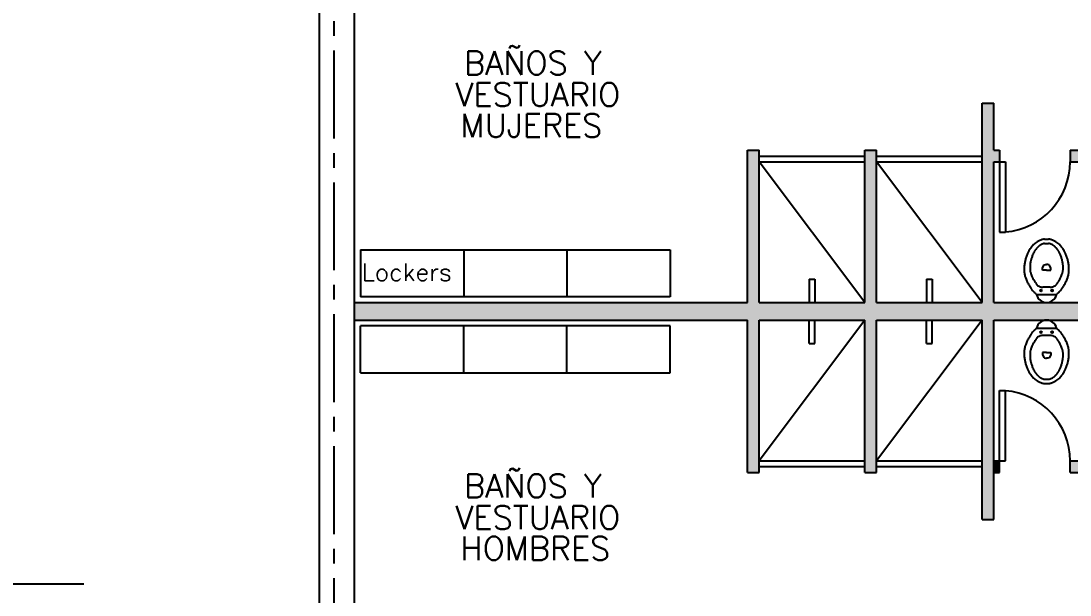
# Model space of a CAD drawing. Header units: metres. Extents: x 95 to 486, y 2972 to 3465.
# Drawn here: x 168.53 to 177.48, y 3414.63 to 3419.53 of the extents above; entities that cross this region are included whole.
import ezdxf

# ---------------------------------------------------------------- set-up
doc = ezdxf.new("R2010")
doc.units = ezdxf.units.M
doc.linetypes.add('CENTER2', pattern=[1.125, 0.75, -0.125, 0.125, -0.125])
doc.linetypes.add('DASHDOT2', pattern=[0.5, 0.25, -0.125, 0, -0.125])
for name, color, linetype in [('0_LINEAS-MEDIANERAS', 1, 'DASHDOT2'), ('0_MUROS', 7, 'Continuous'), ('0_PUERTAS-VENTANAS', 3, 'Continuous'), ('0_SANITARIOS', 1, 'Continuous'), ('C_COTAS', 5, 'Continuous'), ('E_EQUIPAMIENTO', 1, 'Continuous'), ('T_TEXTOS', 3, 'Continuous'), ('T_TEXTOS-EQUIPAMIENTO', 5, 'Continuous')]:
    doc.layers.add(name, color=color, linetype=linetype)
doc.styles.add('ROMANS', font='romans.shx', dxfattribs={"width": 0.8, "height": 0.15})

msp = doc.modelspace()

# ---------------------------------------------------------------- hatches: boundary and pattern name
at = {"layer": '0_MUROS'}
for points in [[(180.8786, 3418.8245), (180.7286, 3418.8245), (180.7286, 3418.4245), (180.4786, 3418.4245), (180.4786, 3418.3245), (180.7286, 3418.3245), (180.7286, 3417.1245), (179.8286, 3417.1245), (179.8286, 3418.3245), (179.8786, 3418.3245), (179.8786, 3418.4245), (179.4786, 3418.4245), (179.4786, 3418.3245), (179.7286, 3418.3245), (179.7286, 3417.1245), (178.8286, 3417.1245), (178.8286, 3418.3245), (178.8786, 3418.3245), (178.8786, 3418.4245), (178.4786, 3418.4245), (178.4786, 3418.3245), (178.7286, 3418.3245), (178.7286, 3417.1245), (177.8286, 3417.1245), (177.8286, 3418.3245), (177.8786, 3418.3245), (177.8786, 3418.4245), (177.4786, 3418.4245), (177.4786, 3418.3245), (177.7286, 3418.3245), (177.7286, 3417.1245), (176.8286, 3417.1245), (176.8286, 3418.3245), (176.8786, 3418.3245), (176.8786, 3418.4245), (176.8286, 3418.4245), (176.8286, 3418.8245), (176.7286, 3418.8245), (176.7286, 3417.1245), (175.8286, 3417.1245), (175.8286, 3418.4245), (175.7286, 3418.4245), (175.7286, 3417.1245), (174.8286, 3417.1245), (174.8286, 3418.4245), (174.7286, 3418.4245), (174.7286, 3417.1245), (171.3786, 3417.1245), (171.3786, 3416.9745), (174.7286, 3416.9745), (174.7286, 3415.6745), (174.8286, 3415.6745), (174.8286, 3416.9745), (175.7286, 3416.9745), (175.7286, 3415.6745), (175.8286, 3415.6745), (175.8286, 3416.9745), (176.7286, 3416.9745), (176.7286, 3415.2745), (176.8286, 3415.2745), (176.8286, 3416.9745), (177.7286, 3416.9745), (177.7286, 3415.7745), (177.4786, 3415.7745), (177.4786, 3415.6745), (177.8786, 3415.6745), (177.8786, 3415.7745), (177.8286, 3415.7745), (177.8286, 3416.9745), (178.7286, 3416.9745), (178.7286, 3415.7745), (178.4786, 3415.7745), (178.4786, 3415.6745), (178.8786, 3415.6745), (178.8786, 3415.7745), (178.8286, 3415.7745), (178.8286, 3416.9745), (179.7286, 3416.9745), (179.7286, 3415.7745), (179.4786, 3415.7745), (179.4786, 3415.6745), (179.8786, 3415.6745), (179.8786, 3415.7745), (179.8286, 3415.7745), (179.8286, 3416.9745), (180.7286, 3416.9745), (180.7286, 3415.7745), (180.4786, 3415.7745), (180.4786, 3415.6745), (180.7286, 3415.6745), (180.7286, 3415.2745), (180.8786, 3415.2745)], [(176.8786, 3415.7745), (176.8286, 3415.7745), (176.8286, 3415.6745), (176.8786, 3415.6745)]]:
    msp.add_hatch(color=256, dxfattribs=at).paths.add_polyline_path(points)

# ---------------------------------------------------------------- linework, layer by layer
at = {"layer": '0_LINEAS-MEDIANERAS', "linetype": 'CENTER2'}
msp.add_line((171.2036, 3409.5245), (171.2036, 3429.9145), dxfattribs=at)
at = {"layer": '0_MUROS'}
for p, q in [((171.0786, 3409.5745), (171.0786, 3430.0645)), ((171.3786, 3409.5745), (171.3786, 3429.7645)), ((176.7286, 3418.8245), (176.8286, 3418.8245)), ((176.7286, 3417.1245), (176.7286, 3418.8245)), ((176.8286, 3418.4245), (176.8286, 3418.8245)), ((174.7286, 3418.4245), (174.8286, 3418.4245)), ((174.7286, 3417.1245), (174.7286, 3418.4245)), ((174.8286, 3417.1245), (174.8286, 3418.4245)), ((175.7286, 3417.1245), (175.7286, 3418.4245)), ((175.7286, 3418.4245), (175.8286, 3418.4245)), ((175.8286, 3417.1245), (175.8286, 3418.4245)), ((176.8286, 3418.4245), (176.8786, 3418.4245)), ((176.8786, 3418.4245), (176.8786, 3418.3245)), ((177.4786, 3418.4245), (177.4786, 3418.3245)), ((177.4786, 3418.4245), (177.8786, 3418.4245)), ((176.8286, 3417.1245), (176.8286, 3418.3245)), ((176.8286, 3418.3245), (176.8786, 3418.3245)), ((177.4786, 3418.3245), (177.7286, 3418.3245)), ((171.3786, 3417.1245), (174.7286, 3417.1245)), ((174.8286, 3417.1245), (175.7286, 3417.1245)), ((175.8286, 3417.1245), (176.7286, 3417.1245)), ((176.8286, 3417.1245), (177.7286, 3417.1245)), ((171.3786, 3416.9745), (174.7286, 3416.9745)), ((174.7286, 3415.6745), (174.7286, 3416.9745)), ((174.8286, 3415.6745), (174.8286, 3416.9745)), ((174.8286, 3416.9745), (175.7286, 3416.9745)), ((175.7286, 3415.6745), (175.7286, 3416.9745)), ((175.8286, 3415.6745), (175.8286, 3416.9745)), ((175.8286, 3416.9745), (176.7286, 3416.9745)), ((176.7286, 3415.2745), (176.7286, 3416.9745)), ((176.8286, 3415.2745), (176.8286, 3416.9745)), ((176.8286, 3416.9745), (177.7286, 3416.9745)), ((176.8286, 3415.7745), (176.8786, 3415.7745)), ((176.8786, 3415.6745), (176.8786, 3415.7745)), ((177.4786, 3415.6745), (177.4786, 3415.7745)), ((177.4786, 3415.7745), (177.7286, 3415.7745)), ((174.7286, 3415.6745), (174.8286, 3415.6745)), ((175.7286, 3415.6745), (175.8286, 3415.6745)), ((176.8286, 3415.6745), (176.8786, 3415.6745)), ((177.4786, 3415.6745), (177.8786, 3415.6745)), ((176.7286, 3415.2745), (176.8286, 3415.2745))]:
    msp.add_line(p, q, dxfattribs=at)
at = {"layer": '0_PUERTAS-VENTANAS'}
for p, q in [((176.8786, 3418.3245), (176.8786, 3417.7245)), ((176.8786, 3418.3245), (176.9286, 3418.3245)), ((176.9286, 3418.3245), (176.9286, 3417.7245)), ((176.8786, 3417.7245), (176.9286, 3417.7245)), ((176.8786, 3415.7745), (176.8786, 3416.3745)), ((176.8786, 3416.3745), (176.9286, 3416.3745)), ((176.9286, 3415.7745), (176.9286, 3416.3745)), ((176.8786, 3415.7745), (176.9286, 3415.7745))]:
    msp.add_line(p, q, dxfattribs=at)
at = {"layer": '0_PUERTAS-VENTANAS', "color": 5}
for centre, start, end in [((176.8786, 3418.3245), 274.76364, 0), ((176.8786, 3415.7745), 0, 85.23636)]:
    msp.add_arc(centre, 0.6, start, end, dxfattribs=at)
at = {"layer": '0_SANITARIOS', "color": 2}
for p, q in [((174.8286, 3418.3745), (175.7286, 3418.3745)), ((175.8286, 3418.3745), (176.7286, 3418.3745)), ((174.8286, 3418.3245), (175.7286, 3418.3245)), ((175.8286, 3418.3245), (176.7286, 3418.3245)), ((177.2608, 3417.6645), (177.2786, 3417.6645)), ((177.261, 3417.6287), (177.2786, 3417.6287)), ((177.2786, 3417.6645), (177.2964, 3417.6645)), ((177.2786, 3417.6287), (177.2962, 3417.6287)), ((177.2432, 3417.4211), (177.2573, 3417.4457)), ((177.2573, 3417.4457), (177.2692, 3417.4497)), ((177.2692, 3417.4497), (177.2786, 3417.4497)), ((177.288, 3417.4497), (177.2786, 3417.4497)), ((177.2999, 3417.4457), (177.288, 3417.4497)), ((177.314, 3417.4211), (177.2999, 3417.4457)), ((177.2432, 3417.3993), (177.2432, 3417.4211)), ((177.2786, 3417.3993), (177.2432, 3417.3993)), ((177.2786, 3417.3993), (177.314, 3417.3993)), ((177.314, 3417.3993), (177.314, 3417.4211)), ((177.1938, 3417.1938), (177.3634, 3417.1938)), ((177.2786, 3417.2555), (177.2476, 3417.2555)), ((177.3096, 3417.2555), (177.2786, 3417.2555)), ((177.1938, 3416.9051), (177.3634, 3416.9051)), ((177.2786, 3416.8434), (177.2476, 3416.8434)), ((177.3096, 3416.8434), (177.2786, 3416.8434)), ((177.2432, 3416.6996), (177.2432, 3416.6778)), ((177.2786, 3416.6996), (177.2432, 3416.6996)), ((177.2432, 3416.6778), (177.2573, 3416.6533)), ((177.2573, 3416.6533), (177.2692, 3416.6492)), ((177.2692, 3416.6492), (177.2786, 3416.6492)), ((177.2786, 3416.6996), (177.314, 3416.6996)), ((177.288, 3416.6492), (177.2786, 3416.6492)), ((177.2999, 3416.6533), (177.288, 3416.6492)), ((177.314, 3416.6778), (177.2999, 3416.6533)), ((177.314, 3416.6996), (177.314, 3416.6778)), ((177.261, 3416.4702), (177.2786, 3416.4702)), ((177.2786, 3416.4702), (177.2962, 3416.4702)), ((177.2608, 3416.4345), (177.2786, 3416.4345)), ((177.2786, 3416.4345), (177.2964, 3416.4345)), ((174.8286, 3415.7745), (175.7286, 3415.7745)), ((175.8286, 3415.7745), (176.7286, 3415.7745)), ((174.8286, 3415.7245), (175.7286, 3415.7245)), ((175.8286, 3415.7245), (176.7286, 3415.7245))]:
    msp.add_line(p, q, dxfattribs=at)
at = {"layer": '0_SANITARIOS', "color": 5}
for p, q in [((175.7286, 3417.1245), (174.8286, 3418.3245)), ((176.7286, 3417.1245), (175.8286, 3418.3245)), ((175.7286, 3416.9745), (174.8286, 3415.7745)), ((176.7286, 3416.9745), (175.8286, 3415.7745))]:
    msp.add_line(p, q, dxfattribs=at)
at = {"layer": '0_SANITARIOS'}
for p, q in [((175.2536, 3417.3245), (175.2536, 3417.1245)), ((175.2536, 3417.3245), (175.3036, 3417.3245)), ((175.3036, 3417.3245), (175.3036, 3417.1245)), ((176.2536, 3417.3245), (176.2536, 3417.1245)), ((176.2536, 3417.3245), (176.3036, 3417.3245)), ((176.3036, 3417.3245), (176.3036, 3417.1245)), ((175.2536, 3416.7745), (175.2536, 3416.9745)), ((175.3036, 3416.7745), (175.3036, 3416.9745)), ((176.2536, 3416.7745), (176.2536, 3416.9745)), ((176.3036, 3416.7745), (176.3036, 3416.9745)), ((175.2536, 3416.7745), (175.3036, 3416.7745)), ((176.2536, 3416.7745), (176.3036, 3416.7745))]:
    msp.add_line(p, q, dxfattribs=at)
at = {"layer": '0_SANITARIOS', "color": 2}
for centre in [(177.2314, 3417.2271), (177.3258, 3417.2271), (177.2314, 3416.8718), (177.3258, 3416.8718)]:
    msp.add_circle(centre, 0.00738, dxfattribs=at)
for centre, radius, start, end in [((177.3154, 3417.4696), 0.2091, 134.59721, 139.29071), ((177.3357, 3417.4489), 0.2381, 130.19872, 134.59721), ((177.2579, 3417.5411), 0.1175, 120.0689, 130.19872), ((177.2923, 3417.4816), 0.1862, 112.0252, 120.0689), ((177.3052, 3417.4496), 0.2207, 104.98625, 112.0252), ((177.2538, 3417.5655), 0.0567, 116.04705, 121.71764), ((177.3734, 3417.3209), 0.3289, 113.69421, 116.04705), ((177.314, 3417.4562), 0.1811, 108.53, 113.69421), ((177.2608, 3417.6156), 0.0489, 90, 104.98625), ((177.261, 3417.6145), 0.0142, 90, 108.53), ((177.2962, 3417.6145), 0.0142, 71.47, 90), ((177.2964, 3417.6156), 0.0489, 75.01375, 90), ((177.2432, 3417.4562), 0.1811, 66.30579, 71.47), ((177.252, 3417.4496), 0.2207, 67.9748, 75.01375), ((177.1838, 3417.3209), 0.3289, 63.95295, 66.30579), ((177.3033, 3417.5655), 0.0567, 58.28236, 63.95295), ((177.2649, 3417.4816), 0.1862, 59.9311, 67.9748), ((177.2993, 3417.5411), 0.1175, 49.80128, 59.9311), ((177.2215, 3417.4489), 0.2381, 45.40279, 49.80128), ((177.2418, 3417.4696), 0.2091, 40.70929, 45.40279), ((177.4684, 3417.3881), 0.3841, 158.64159, 163.51083), ((177.4586, 3417.3919), 0.3736, 154.04349, 158.64159), ((177.2973, 3417.4704), 0.1942, 147.66479, 154.04349), ((177.3348, 3417.4467), 0.2386, 143.21499, 147.66479), ((177.3894, 3417.4059), 0.3067, 139.29071, 143.21499), ((177.5127, 3417.3848), 0.3818, 156.34254, 158.62324), ((177.3389, 3417.461), 0.192, 153.12655, 156.34254), ((177.3786, 3417.4409), 0.2365, 150.85414, 153.12655), ((177.2767, 3417.4977), 0.1199, 147.66229, 150.85414), ((177.332, 3417.4627), 0.1853, 145.43989, 147.66229), ((177.3439, 3417.4545), 0.1997, 143.2993, 145.43989), ((177.3963, 3417.4154), 0.2651, 141.25285, 143.2993), ((177.3414, 3417.4594), 0.1947, 138.86505, 141.25285), ((177.3272, 3417.4719), 0.1758, 136.94396, 138.86505), ((177.387, 3417.416), 0.2577, 135.35722, 136.94396), ((177.2994, 3417.5025), 0.1346, 132.39797, 135.35722), ((177.3141, 3417.4864), 0.1563, 129.65244, 132.39797), ((177.2559, 3417.5567), 0.0651, 125.13381, 129.65244), ((177.2839, 3417.5168), 0.1139, 121.71764, 125.13381), ((177.2732, 3417.5168), 0.1139, 54.86619, 58.28236), ((177.3013, 3417.5567), 0.0651, 50.34756, 54.86619), ((177.2431, 3417.4864), 0.1563, 47.60203, 50.34756), ((177.2578, 3417.5025), 0.1346, 44.64278, 47.60203), ((177.1702, 3417.416), 0.2577, 43.05604, 44.64278), ((177.23, 3417.4719), 0.1758, 41.13495, 43.05604), ((177.2158, 3417.4594), 0.1947, 38.74715, 41.13495), ((177.1609, 3417.4154), 0.2651, 36.7007, 38.74715), ((177.2133, 3417.4545), 0.1997, 34.56011, 36.7007), ((177.2252, 3417.4627), 0.1853, 32.33771, 34.56011), ((177.2805, 3417.4977), 0.1199, 29.14586, 32.33771), ((177.1786, 3417.4409), 0.2365, 26.87345, 29.14586), ((177.2183, 3417.461), 0.192, 23.65746, 26.87345), ((177.0445, 3417.3848), 0.3818, 21.37676, 23.65746), ((177.1678, 3417.4059), 0.3067, 36.78501, 40.70929), ((177.2224, 3417.4467), 0.2386, 32.33521, 36.78501), ((177.2599, 3417.4704), 0.1942, 25.95651, 32.33521), ((177.0986, 3417.3919), 0.3736, 21.35841, 25.95651), ((177.0888, 3417.3881), 0.3841, 16.48917, 21.35841), ((177.3095, 3417.4137), 0.222, 173.45128, 179.24647), ((177.5488, 3417.3862), 0.4629, 169.43863, 173.45128), ((177.3487, 3417.4235), 0.2593, 163.51083, 169.43863), ((177.5805, 3417.4081), 0.4436, 174.89891, 176.34888), ((177.3494, 3417.4287), 0.2116, 171.44496, 174.89891), ((177.4763, 3417.4096), 0.3399, 168.71976, 171.44496), ((177.4229, 3417.4203), 0.2854, 166.47473, 168.71976), ((177.3882, 3417.4286), 0.2498, 164.07504, 166.47473), ((177.3828, 3417.4301), 0.2441, 161.07621, 164.07504), ((177.497, 3417.391), 0.3649, 158.62324, 161.07621), ((177.0602, 3417.391), 0.3649, 18.92379, 21.37676), ((177.1744, 3417.4301), 0.2441, 15.92496, 18.92379), ((177.1689, 3417.4286), 0.2498, 13.52527, 15.92496), ((177.1343, 3417.4203), 0.2854, 11.28024, 13.52527), ((177.0809, 3417.4096), 0.3399, 8.55504, 11.28024), ((177.2078, 3417.4287), 0.2116, 5.10109, 8.55504), ((176.9767, 3417.4081), 0.4436, 3.65112, 5.10109), ((177.2085, 3417.4235), 0.2593, 10.56137, 16.48917), ((177.0084, 3417.3862), 0.4629, 6.54872, 10.56137), ((177.2477, 3417.4137), 0.222, 0.75353, 6.54872), ((177.9001, 3417.4059), 0.8127, 179.24647, 180.38709), ((177.2741, 3417.4017), 0.1867, 180.38709, 182.76722), ((177.2321, 3417.3996), 0.1446, 182.76722, 184.8577), ((177.643, 3417.4346), 0.557, 184.8577, 185.92269), ((177.2283, 3417.3915), 0.14, 185.92269, 194.20543), ((177.3423, 3417.4204), 0.2576, 194.20543, 200.30919), ((177.8009, 3417.4184), 0.6634, 178.98882, 179.81678), ((177.3635, 3417.4198), 0.226, 179.81678, 181.23523), ((177.2714, 3417.4278), 0.1338, 176.34888, 178.98882), ((177.9067, 3417.4316), 0.7694, 181.23523, 181.57715), ((177.1805, 3417.4116), 0.043, 181.57715, 183.02419), ((177.1952, 3417.4123), 0.0576, 183.02419, 183.81246), ((177.7834, 3417.4515), 0.6472, 183.81246, 184.04772), ((177.2677, 3417.415), 0.1301, 184.04772, 185.3902), ((177.7045, 3417.4562), 0.5689, 185.3902, 186.03228), ((177.2061, 3417.4036), 0.0678, 186.03228, 190.06406), ((177.3386, 3417.4271), 0.2023, 190.06406, 192.39699), ((177.235, 3417.4043), 0.0962, 192.39699, 197.25731), ((177.4122, 3417.4594), 0.2817, 197.25731, 200.09678), ((177.4557, 3417.4753), 0.3281, 200.09678, 202.98161), ((177.1015, 3417.4753), 0.3281, 337.01839, 339.90322), ((177.145, 3417.4594), 0.2817, 339.90322, 342.74269), ((177.3222, 3417.4043), 0.0962, 342.74269, 347.60301), ((177.2185, 3417.4271), 0.2023, 347.60301, 349.93594), ((177.351, 3417.4036), 0.0678, 349.93594, 353.96772), ((176.8527, 3417.4562), 0.5689, 353.96772, 354.6098), ((177.2895, 3417.415), 0.1301, 354.6098, 355.95228), ((176.7738, 3417.4515), 0.6472, 355.95228, 356.18754), ((177.2858, 3417.4278), 0.1338, 1.01118, 3.65112), ((177.3766, 3417.4116), 0.043, 356.97581, 358.42285), ((177.362, 3417.4123), 0.0576, 356.18754, 356.97581), ((176.6505, 3417.4316), 0.7694, 358.42285, 358.76477), ((176.7563, 3417.4184), 0.6634, 0.18322, 1.01118), ((177.1937, 3417.4198), 0.226, 358.76477, 0.18322), ((177.2149, 3417.4204), 0.2576, 339.69081, 345.79457), ((177.3289, 3417.3915), 0.14, 345.79457, 354.07731), ((176.9141, 3417.4346), 0.557, 354.07731, 355.1423), ((177.3251, 3417.3996), 0.1446, 355.1423, 357.23278), ((177.2831, 3417.4017), 0.1867, 357.23278, 359.61291), ((176.6571, 3417.4059), 0.8127, 359.61291, 0.75353), ((177.4417, 3417.4572), 0.3636, 200.30919, 205.65403), ((177.403, 3417.4386), 0.3207, 205.65403, 211.34558), ((179.8213, 3418.9116), 3.1523, 211.34558, 211.56866), ((177.3962, 3417.4215), 0.306, 211.56866, 212.28465), ((177.3333, 3417.4234), 0.1952, 202.98161, 206.7224), ((177.6357, 3417.5756), 0.5336, 206.7224, 208.49981), ((177.3493, 3417.4201), 0.2078, 208.49981, 211.34809), ((181.5046, 3419.9513), 5.0733, 211.34809, 211.45712), ((177.4498, 3417.4708), 0.32, 211.45712, 211.89122), ((180.4609, 3419.3444), 3.8664, 211.89122, 211.92665), ((177.5543, 3417.5332), 0.4417, 211.92665, 212.03148), ((177.2039, 3417.3141), 0.0285, 212.03148, 212.83762), ((194.4242, 3428.4278), 20.5236, 212.83762, 212.86764), ((177.2913, 3417.3577), 0.1255, 212.86764, 213.87345), ((178.9218, 3418.4523), 2.0893, 213.87345, 214.11998), ((177.233, 3417.308), 0.0493, 214.11998, 245.93049), ((177.2476, 3417.3408), 0.0852, 245.93049, 270), ((177.3096, 3417.3408), 0.0852, 270, 294.06951), ((177.3242, 3417.308), 0.0493, 294.06951, 325.88002), ((175.6354, 3418.4523), 2.0893, 325.88002, 326.12655), ((177.2659, 3417.3577), 0.1255, 326.12655, 327.13236), ((160.133, 3428.4278), 20.5236, 327.13236, 327.16238), ((177.3532, 3417.3141), 0.0285, 327.16238, 327.96852), ((177.0029, 3417.5332), 0.4417, 327.96852, 328.07335), ((174.0963, 3419.3444), 3.8664, 328.07335, 328.10878), ((177.1073, 3417.4708), 0.32, 328.10878, 328.54288), ((173.0526, 3419.9513), 5.0733, 328.54288, 328.65191), ((177.2079, 3417.4201), 0.2078, 328.65191, 331.50019), ((176.9215, 3417.5756), 0.5336, 331.50019, 333.2776), ((177.2239, 3417.4234), 0.1952, 333.2776, 337.01839), ((177.1609, 3417.4215), 0.306, 327.71535, 328.43134), ((174.7359, 3418.9116), 3.1523, 328.43134, 328.65442), ((177.1542, 3417.4386), 0.3207, 328.65442, 334.34597), ((177.1155, 3417.4572), 0.3636, 334.34597, 339.69081), ((177.6682, 3417.5934), 0.6277, 212.28465, 213.3906), ((177.7404, 3417.6409), 0.7141, 213.3906, 214.42749), ((177.1764, 3417.2543), 0.0304, 214.42749, 219.26345), ((178.8968, 3418.6607), 2.2524, 219.26345, 219.82471), ((177.2437, 3417.2822), 0.1, 219.82471, 227.92608), ((177.3418, 3417.3907), 0.2463, 227.92608, 233.08601), ((177.2786, 3417.2109), 0.0865, 191.42323, 348.57677), ((177.2154, 3417.3907), 0.2463, 306.91399, 312.07392), ((177.3135, 3417.2822), 0.1, 312.07392, 320.17529), ((175.6604, 3418.6607), 2.2524, 320.17529, 320.73655), ((177.3808, 3417.2543), 0.0304, 320.73655, 325.57251), ((176.8168, 3417.6409), 0.7141, 325.57251, 326.6094), ((176.8889, 3417.5934), 0.6277, 326.6094, 327.71535), ((177.3418, 3416.7082), 0.2463, 126.91399, 132.07392), ((177.2786, 3416.888), 0.0865, 11.42323, 168.57677), ((177.2154, 3416.7082), 0.2463, 47.92608, 53.08601), ((177.403, 3416.6603), 0.3207, 148.65442, 154.34597), ((179.8213, 3415.1873), 3.1523, 148.43134, 148.65442), ((177.3962, 3416.6774), 0.306, 147.71535, 148.43134), ((177.6682, 3416.5056), 0.6277, 146.6094, 147.71535), ((177.7404, 3416.458), 0.7141, 145.57251, 146.6094), ((177.1764, 3416.8446), 0.0304, 140.73655, 145.57251), ((178.8968, 3415.4383), 2.2524, 140.17529, 140.73655), ((177.2437, 3416.8168), 0.1, 132.07392, 140.17529), ((177.2913, 3416.7412), 0.1255, 146.12655, 147.13236), ((178.9218, 3415.6466), 2.0893, 145.88002, 146.12655), ((177.233, 3416.7909), 0.0493, 114.06951, 145.88002), ((177.2476, 3416.7581), 0.0852, 90, 114.06951), ((177.3096, 3416.7581), 0.0852, 65.93049, 90), ((177.3242, 3416.7909), 0.0493, 34.11998, 65.93049), ((175.6354, 3415.6466), 2.0893, 33.87345, 34.11998), ((177.2659, 3416.7412), 0.1255, 32.86764, 33.87345), ((177.3135, 3416.8168), 0.1, 39.82471, 47.92608), ((175.6604, 3415.4383), 2.2524, 39.26345, 39.82471), ((177.3808, 3416.8446), 0.0304, 34.42749, 39.26345), ((176.8168, 3416.458), 0.7141, 33.3906, 34.42749), ((176.8889, 3416.5056), 0.6277, 32.28465, 33.3906), ((177.1609, 3416.6774), 0.306, 31.56866, 32.28465), ((174.7359, 3415.1873), 3.1523, 31.34558, 31.56866), ((177.1542, 3416.6603), 0.3207, 25.65403, 31.34558), ((177.643, 3416.6644), 0.557, 174.07731, 175.1423), ((177.2283, 3416.7074), 0.14, 165.79457, 174.07731), ((177.3423, 3416.6785), 0.2576, 159.69081, 165.79457), ((177.4417, 3416.6417), 0.3636, 154.34597, 159.69081), ((177.235, 3416.6946), 0.0962, 162.74269, 167.60301), ((177.4122, 3416.6396), 0.2817, 159.90322, 162.74269), ((177.4557, 3416.6236), 0.3281, 157.01839, 159.90322), ((177.3333, 3416.6755), 0.1952, 153.2776, 157.01839), ((177.6357, 3416.5233), 0.5336, 151.50019, 153.2776), ((177.3493, 3416.6788), 0.2078, 148.65191, 151.50019), ((181.5046, 3414.1476), 5.0733, 148.54288, 148.65191), ((177.4498, 3416.6282), 0.32, 148.10878, 148.54288), ((180.4609, 3414.7546), 3.8664, 148.07335, 148.10878), ((177.5543, 3416.5657), 0.4417, 147.96852, 148.07335), ((177.2039, 3416.7848), 0.0285, 147.16238, 147.96852), ((194.4242, 3405.6711), 20.5236, 147.13236, 147.16238), ((160.133, 3405.6711), 20.5236, 32.83762, 32.86764), ((177.3532, 3416.7848), 0.0285, 32.03148, 32.83762), ((177.0029, 3416.5657), 0.4417, 31.92665, 32.03148), ((174.0963, 3414.7546), 3.8664, 31.89122, 31.92665), ((177.1073, 3416.6282), 0.32, 31.45712, 31.89122), ((173.0526, 3414.1476), 5.0733, 31.34809, 31.45712), ((177.2079, 3416.6788), 0.2078, 28.49981, 31.34809), ((176.9215, 3416.5233), 0.5336, 26.7224, 28.49981), ((177.2239, 3416.6755), 0.1952, 22.98161, 26.7224), ((177.1015, 3416.6236), 0.3281, 20.09678, 22.98161), ((177.145, 3416.6396), 0.2817, 17.25731, 20.09678), ((177.3222, 3416.6946), 0.0962, 12.39699, 17.25731), ((177.1155, 3416.6417), 0.3636, 20.30919, 25.65403), ((177.2149, 3416.6785), 0.2576, 14.20543, 20.30919), ((177.3289, 3416.7074), 0.14, 5.92269, 14.20543), ((176.9141, 3416.6644), 0.557, 4.8577, 5.92269), ((177.2741, 3416.6972), 0.1867, 177.23278, 179.61291), ((177.9001, 3416.693), 0.8127, 179.61291, 180.75353), ((177.3095, 3416.6852), 0.222, 180.75353, 186.54872), ((177.2321, 3416.6993), 0.1446, 175.1423, 177.23278), ((177.5488, 3416.7127), 0.4629, 186.54872, 190.56137), ((177.3635, 3416.6791), 0.226, 178.76477, 180.18322), ((177.8009, 3416.6805), 0.6634, 180.18322, 181.01118), ((177.9067, 3416.6674), 0.7694, 178.42285, 178.76477), ((177.2714, 3416.6711), 0.1338, 181.01118, 183.65112), ((177.1952, 3416.6866), 0.0576, 176.18754, 176.97581), ((177.1805, 3416.6874), 0.043, 176.97581, 178.42285), ((177.7834, 3416.6474), 0.6472, 175.95228, 176.18754), ((177.5805, 3416.6909), 0.4436, 183.65112, 185.10109), ((177.2677, 3416.6839), 0.1301, 174.6098, 175.95228), ((177.7045, 3416.6427), 0.5689, 173.96772, 174.6098), ((177.3494, 3416.6702), 0.2116, 185.10109, 188.55504), ((177.2061, 3416.6953), 0.0678, 169.93594, 173.96772), ((177.3386, 3416.6718), 0.2023, 167.60301, 169.93594), ((177.4763, 3416.6893), 0.3399, 188.55504, 191.28024), ((177.0809, 3416.6893), 0.3399, 348.71976, 351.44496), ((177.2185, 3416.6718), 0.2023, 10.06406, 12.39699), ((177.2078, 3416.6702), 0.2116, 351.44496, 354.89891), ((177.351, 3416.6953), 0.0678, 6.03228, 10.06406), ((176.8527, 3416.6427), 0.5689, 5.3902, 6.03228), ((176.9767, 3416.6909), 0.4436, 354.89891, 356.34888), ((177.2895, 3416.6839), 0.1301, 4.04772, 5.3902), ((176.7738, 3416.6474), 0.6472, 3.81246, 4.04772), ((177.2858, 3416.6711), 0.1338, 356.34888, 358.98882), ((177.362, 3416.6866), 0.0576, 3.02419, 3.81246), ((177.3766, 3416.6874), 0.043, 1.57715, 3.02419), ((176.6505, 3416.6674), 0.7694, 1.23523, 1.57715), ((177.1937, 3416.6791), 0.226, 359.81678, 1.23523), ((176.7563, 3416.6805), 0.6634, 358.98882, 359.81678), ((177.0084, 3416.7127), 0.4629, 349.43863, 353.45128), ((177.2477, 3416.6852), 0.222, 353.45128, 359.24647), ((177.3251, 3416.6993), 0.1446, 2.76722, 4.8577), ((177.2831, 3416.6972), 0.1867, 0.38709, 2.76722), ((176.6571, 3416.693), 0.8127, 359.24647, 0.38709), ((177.3487, 3416.6754), 0.2593, 190.56137, 196.48917), ((177.4684, 3416.7108), 0.3841, 196.48917, 201.35841), ((177.4586, 3416.707), 0.3736, 201.35841, 205.95651), ((177.2973, 3416.6285), 0.1942, 205.95651, 212.33521), ((177.4229, 3416.6787), 0.2854, 191.28024, 193.52527), ((177.3882, 3416.6703), 0.2498, 193.52527, 195.92496), ((177.3828, 3416.6688), 0.2441, 195.92496, 198.92379), ((177.497, 3416.7079), 0.3649, 198.92379, 201.37676), ((177.5127, 3416.7141), 0.3818, 201.37676, 203.65746), ((177.3389, 3416.638), 0.192, 203.65746, 206.87345), ((177.3786, 3416.658), 0.2365, 206.87345, 209.14586), ((177.2767, 3416.6013), 0.1199, 209.14586, 212.33771), ((177.2805, 3416.6013), 0.1199, 327.66229, 330.85414), ((177.1786, 3416.658), 0.2365, 330.85414, 333.12655), ((177.2183, 3416.638), 0.192, 333.12655, 336.34254), ((177.0445, 3416.7141), 0.3818, 336.34254, 338.62324), ((177.0602, 3416.7079), 0.3649, 338.62324, 341.07621), ((177.1744, 3416.6688), 0.2441, 341.07621, 344.07504), ((177.1689, 3416.6703), 0.2498, 344.07504, 346.47473), ((177.1343, 3416.6787), 0.2854, 346.47473, 348.71976), ((177.2599, 3416.6285), 0.1942, 327.66479, 334.04349), ((177.0986, 3416.707), 0.3736, 334.04349, 338.64159), ((177.0888, 3416.7108), 0.3841, 338.64159, 343.51083), ((177.2085, 3416.6754), 0.2593, 343.51083, 349.43863), ((177.3348, 3416.6522), 0.2386, 212.33521, 216.78501), ((177.3894, 3416.693), 0.3067, 216.78501, 220.70929), ((177.3154, 3416.6294), 0.2091, 220.70929, 225.40279), ((177.3357, 3416.65), 0.2381, 225.40279, 229.80128), ((177.332, 3416.6362), 0.1853, 212.33771, 214.56011), ((177.3439, 3416.6444), 0.1997, 214.56011, 216.7007), ((177.2579, 3416.5579), 0.1175, 229.80128, 239.9311), ((177.3963, 3416.6835), 0.2651, 216.7007, 218.74715), ((177.3414, 3416.6395), 0.1947, 218.74715, 221.13495), ((177.3272, 3416.627), 0.1758, 221.13495, 223.05604), ((177.387, 3416.683), 0.2577, 223.05604, 224.64278), ((177.2923, 3416.6173), 0.1862, 239.9311, 247.9748), ((177.2994, 3416.5964), 0.1346, 224.64278, 227.60203), ((177.3141, 3416.6125), 0.1563, 227.60203, 230.34756), ((177.2559, 3416.5422), 0.0651, 230.34756, 234.86619), ((177.2839, 3416.5821), 0.1139, 234.86619, 238.28236), ((177.2538, 3416.5334), 0.0567, 238.28236, 243.95295), ((177.3734, 3416.778), 0.3289, 243.95295, 246.30579), ((177.314, 3416.6427), 0.1811, 246.30579, 251.47), ((177.261, 3416.4844), 0.0142, 251.47, 270), ((177.2962, 3416.4844), 0.0142, 270, 288.53), ((177.2432, 3416.6427), 0.1811, 288.53, 293.69421), ((177.1838, 3416.778), 0.3289, 293.69421, 296.04705), ((177.3033, 3416.5334), 0.0567, 296.04705, 301.71764), ((177.2732, 3416.5821), 0.1139, 301.71764, 305.13381), ((177.2649, 3416.6173), 0.1862, 292.0252, 300.0689), ((177.3013, 3416.5422), 0.0651, 305.13381, 309.65244), ((177.2431, 3416.6125), 0.1563, 309.65244, 312.39797), ((177.2578, 3416.5964), 0.1346, 312.39797, 315.35722), ((177.1702, 3416.683), 0.2577, 315.35722, 316.94396), ((177.2993, 3416.5579), 0.1175, 300.0689, 310.19872), ((177.23, 3416.627), 0.1758, 316.94396, 318.86505), ((177.2158, 3416.6395), 0.1947, 318.86505, 321.25285), ((177.1609, 3416.6835), 0.2651, 321.25285, 323.2993), ((177.2133, 3416.6444), 0.1997, 323.2993, 325.43989), ((177.2215, 3416.65), 0.2381, 310.19872, 314.59721), ((177.2252, 3416.6362), 0.1853, 325.43989, 327.66229), ((177.2418, 3416.6294), 0.2091, 314.59721, 319.29071), ((177.1678, 3416.693), 0.3067, 319.29071, 323.21499), ((177.2224, 3416.6522), 0.2386, 323.21499, 327.66479), ((177.3052, 3416.6493), 0.2207, 247.9748, 255.01375), ((177.2608, 3416.4834), 0.0489, 255.01375, 270), ((177.2964, 3416.4834), 0.0489, 270, 284.98625), ((177.252, 3416.6493), 0.2207, 284.98625, 292.0252)]:
    msp.add_arc(centre, radius, start, end, dxfattribs=at)
at = {"layer": 'C_COTAS', "color": 5}
msp.add_line((165.569, 3414.7258), (169.069, 3414.7258), dxfattribs=at)
at = {"layer": 'E_EQUIPAMIENTO'}
for p, q in [((171.4286, 3417.5745), (171.4286, 3417.1745)), ((171.4286, 3417.5745), (174.0686, 3417.5745)), ((172.3086, 3417.5745), (172.3086, 3417.1745)), ((173.1886, 3417.5745), (173.1886, 3417.1745)), ((174.0686, 3417.5745), (174.0686, 3417.1745)), ((174.0686, 3417.1745), (171.4286, 3417.1745)), ((171.4286, 3416.5245), (171.4286, 3416.9245)), ((174.0686, 3416.9245), (171.4286, 3416.9245)), ((172.3086, 3416.5245), (172.3086, 3416.9245)), ((173.1886, 3416.5245), (173.1886, 3416.9245)), ((174.0686, 3416.5245), (174.0686, 3416.9245)), ((171.4286, 3416.5245), (174.0686, 3416.5245))]:
    msp.add_line(p, q, dxfattribs=at)

# ---------------------------------------------------------------- texts
at = {"layer": 'T_TEXTOS', "style": 'ROMANS'}
for s, p in [('BAÑOS Y', (172.313, 3419.0682)), ('VESTUARIO', (172.2379, 3418.7986)), ('MUJERES', (172.2818, 3418.5352)), ('BAÑOS Y', (172.313, 3415.4609)), ('VESTUARIO', (172.2379, 3415.1913)), ('HOMBRES', (172.2818, 3414.9279))]:
    msp.add_text(s, height=0.2, dxfattribs=at).set_placement(p)
at = {"layer": 'T_TEXTOS-EQUIPAMIENTO', "style": 'ROMANS'}
msp.add_text('Lockers', height=0.15, dxfattribs=at).set_placement((171.4412, 3417.3089, -3))

doc.saveas('drawing.dxf')
